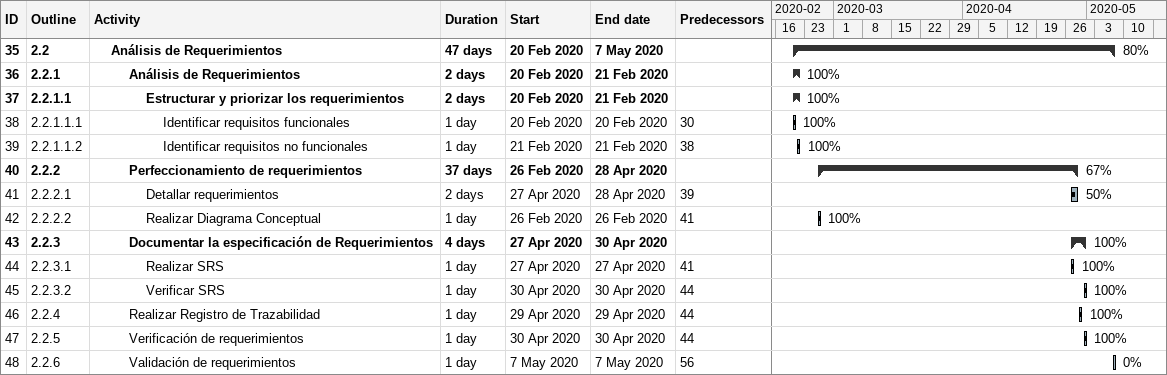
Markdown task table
| ID | WBS | Task | Duration | Start | Finish | Predecessors | % complete |
|---|---|---|---|---|---|---|---|
| 35 | 2.2 | **Análisis de Requerimientos** | 47d | 2020-02-20 | 2020-05-07 |  | 80 |
| 36 | 2.2.1 | **Análisis de Requerimientos** | 2d | 2020-02-20 | 2020-02-21 |  | 100 |
| 37 | 2.2.1.1 | **Estructurar y priorizar los requerimientos** | 2d | 2020-02-20 | 2020-02-21 |  | 100 |
| 38 | 2.2.1.1.1 | Identificar requisitos funcionales | 1d | 2020-02-20 | 2020-02-20 | 30 | 100 |
| 39 | 2.2.1.1.2 | Identificar requisitos no funcionales | 1d | 2020-02-21 | 2020-02-21 | 38 | 100 |
| 40 | 2.2.2 | **Perfeccionamiento de requerimientos** | 37d | 2020-02-26 | 2020-04-28 |  | 67 |
| 41 | 2.2.2.1 | Detallar requerimientos | 2d | 2020-04-27 | 2020-04-28 | 39 | 50 |
| 42 | 2.2.2.2 | Realizar Diagrama Conceptual | 1d | 2020-02-26 | 2020-02-26 | 41 | 100 |
| 43 | 2.2.3 | **Documentar la especificación de Requerimientos** | 4d | 2020-04-27 | 2020-04-30 |  | 100 |
| 44 | 2.2.3.1 | Realizar SRS | 1d | 2020-04-27 | 2020-04-27 | 41 | 100 |
| 45 | 2.2.3.2 | Verificar SRS | 1d | 2020-04-30 | 2020-04-30 | 44 | 100 |
| 46 | 2.2.4 | Realizar Registro de Trazabilidad | 1d | 2020-04-29 | 2020-04-29 | 44 | 100 |
| 47 | 2.2.5 | Verificación de requerimientos | 1d | 2020-04-30 | 2020-04-30 | 44 | 100 |
| 48 | 2.2.6 | Validación de requerimientos | 1d | 2020-05-07 | 2020-05-07 | 56 | 0 |
